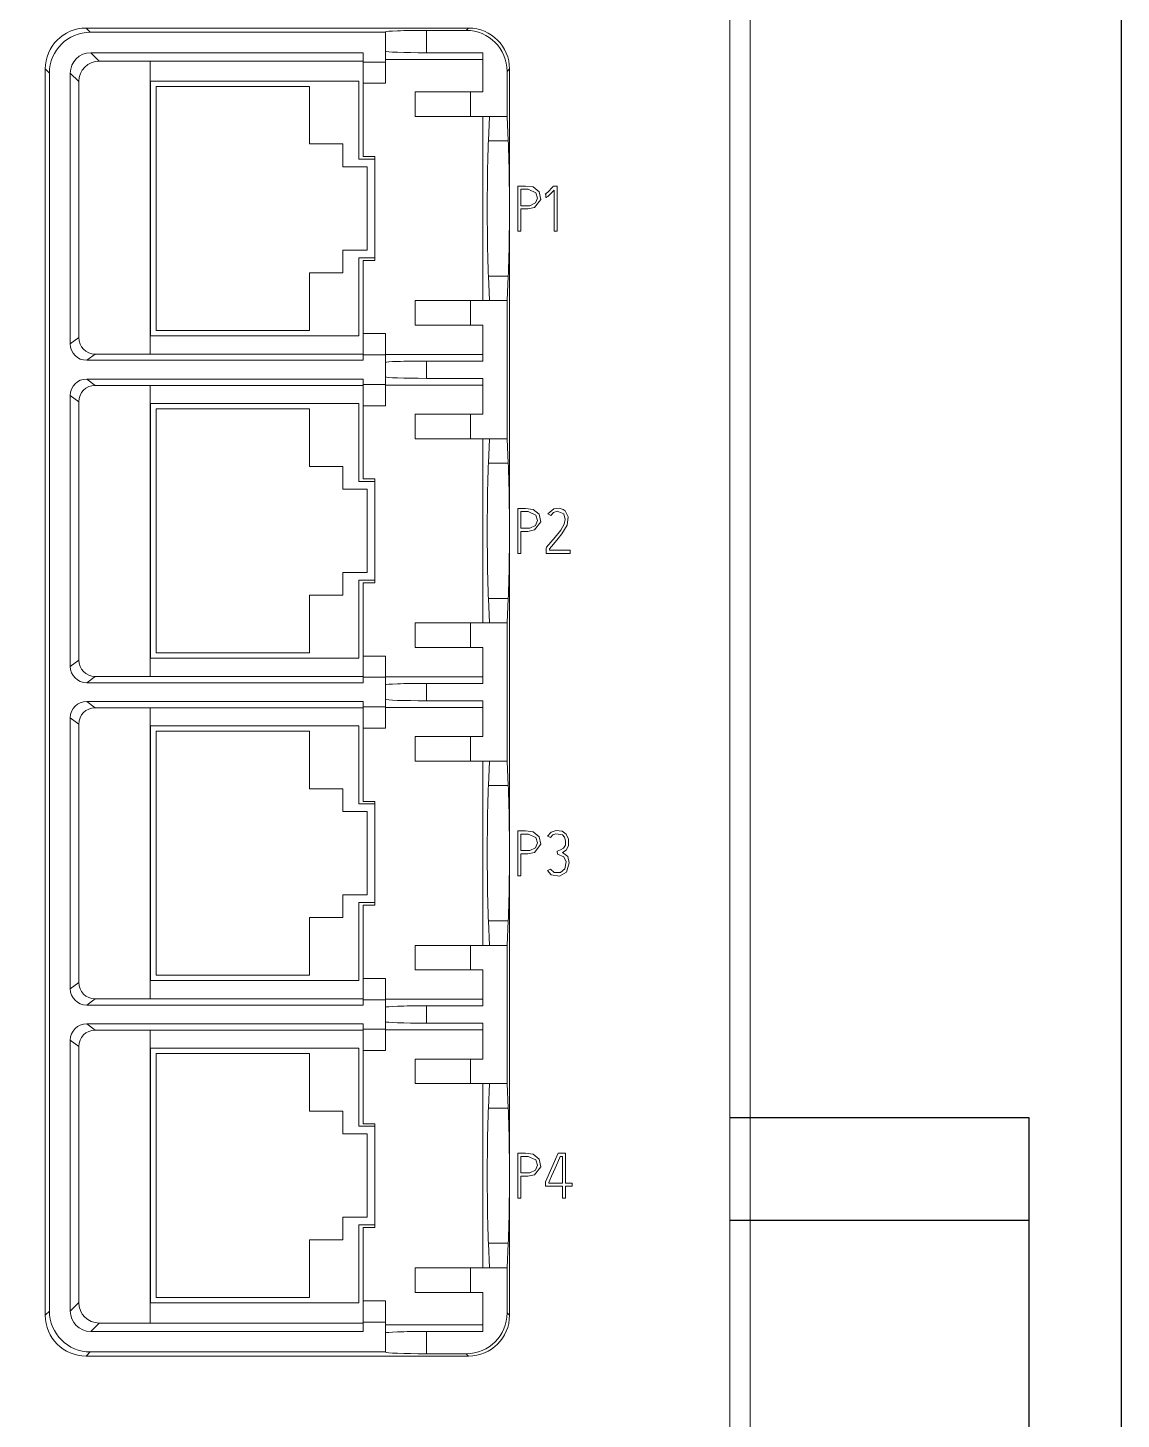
# Model space of a CAD drawing. Header units: millimetres. Extents: x 42151 to 59780, y 37376 to 44547.
# Drawn here: x 48418.1 to 48471.5, y 43512.5 to 43580.5 of the extents above; entities that cross this region are included whole.
import ezdxf

# ---------------------------------------------------------------- set-up
doc = ezdxf.new("R2010")
doc.units = ezdxf.units.MM
doc.set_wipeout_variables(frame=1)
doc.layers.add('000-PI-Oprema', color=30, linetype='Continuous', lineweight=5)
doc.layers.add('002-PI-Kabelska kanalica', color=150, linetype='Continuous')
doc.layers.add('004-PI-DIN Šina', color=3, linetype='Continuous')

# ---------------------------------------------------------------- blocks, each defined once
blk = doc.blocks.new('*U136')
at = {"layer": '002-PI-Kabelska kanalica'}
blk.add_line((60, -100), (60, 1630), dxfattribs=at)
blk = doc.blocks.new('*U134')
at = {"layer": '004-PI-DIN Šina'}
blk.add_lwpolyline([(610, -17.5), (610, 17.5), (0, 17.5), (0, -17.5)], close=True, dxfattribs=at)
blk.add_lwpolyline([(0, 12.5), (610, 12.5)], dxfattribs=at)
blk = doc.blocks.new('6GK5206-2BS00-2AC2')
at = {"layer": '000-PI-Oprema'}
blk.add_line((30.002958, 72.5), (30.002958, -72.5), dxfattribs=at)
blk.add_wipeout([(-29.591861, 72.631131), (-9.303593, 72.631131), (-9.146516, 72.646227), (-8.983075, 72.649161), (-8.90759, 72.631131), (-8.899498, 72.5), (29.002958, 72.5), (29.002958, -72.5), (-28.997042, -72.5), (-28.997042, 1.482354), (-29.379178, 1.619586), (-29.597041, 2.081522), (-29.59186, 72.631132)]).dxf.layer = '000-PI-Oprema'
for p, q in [((29.002958, -72.5), (29.002958, 72.5)), ((-2.440514, 67.207731), (16.240453, 67.207731)), ((-2.440514, 67.207731), (-2.237973, 67.005191)), ((-2.237973, 67.005191), (12.187474, 67.005191)), ((12.187474, 67.022758), (12.187474, 67.005191)), ((12.187474, 67.005191), (12.187474, 65.546622)), ((14.187426, 67.092597), (14.187426, 66.003818)), ((16.12532, 67.092597), (14.187426, 67.092597)), ((16.12532, 67.092597), (16.240453, 67.207731)), ((-2.21618, 66.004421), (-1.80401, 65.592251)), ((11.094358, 66.004421), (-2.21618, 66.004421)), ((11.094358, 65.546622), (11.094358, 66.004316)), ((14.187426, 66.003818), (16.939754, 66.003818)), ((16.939754, 66.003818), (16.939754, 64.093622)), ((0.679479, 65.592251), (-1.80401, 65.592251)), ((0.679479, 65.592251), (0.679479, 51.284849)), ((11.094358, 65.592251), (0.679479, 65.592251)), ((11.094358, 65.546622), (11.094358, 64.507667)), ((12.187474, 65.546622), (11.094358, 65.546622)), ((16.939754, 65.679055), (12.187474, 65.679055)), ((12.187474, 65.546622), (12.187474, 64.507667)), ((-4.439295, 4.328285), (-4.439295, 65.20895)), ((-4.236755, 65.006409), (-4.439295, 65.20895)), ((-4.236755, 4.530825), (-4.236755, 65.006409)), ((-2.803401, 64.59286), (-3.215571, 65.00503)), ((-3.215571, 65.00503), (-3.215571, 51.775319)), ((-2.803401, 64.59286), (-2.803401, 52.084392)), ((0.709479, 64.618386), (10.885479, 64.618386)), ((0.709479, 64.618386), (0.709479, 52.172386)), ((10.885479, 64.618386), (10.885479, 60.808386)), ((18.239235, 65.20895), (18.124101, 65.093816)), ((18.124101, 62.893622), (18.124101, 65.093816)), ((18.239235, 65.20895), (18.239235, 4.328285)), ((0.979479, 52.439086), (0.979479, 64.351686)), ((8.472479, 64.351686), (0.979479, 64.351686)), ((8.472479, 64.351686), (8.472479, 61.544986)), ((11.094358, 60.929055), (11.094358, 64.507667)), ((11.094358, 64.507667), (12.187474, 64.507667)), ((13.630313, 64.093622), (16.330313, 64.093622)), ((13.630313, 62.893622), (13.630313, 64.093622)), ((16.939754, 64.093622), (16.330313, 64.093622)), ((16.330313, 62.893622), (16.330313, 64.093622)), ((16.330313, 62.893622), (13.630313, 62.893622)), ((16.330313, 62.893622), (17.264517, 62.893622)), ((16.939754, 53.893622), (16.939754, 62.893622)), ((17.210097, 61.697828), (17.264517, 62.893622)), ((17.264517, 62.893622), (18.124101, 62.893622)), ((18.124101, 62.893622), (18.178521, 61.697828)), ((8.472479, 61.544986), (10.098079, 61.544986)), ((10.098079, 61.544986), (10.098079, 60.427386)), ((17.210097, 61.697828), (18.178521, 61.697828)), ((10.885479, 60.808386), (11.665737, 60.808386)), ((11.665746, 60.929055), (11.094358, 60.929055)), ((11.665746, 55.858188), (11.665746, 60.929055)), ((10.098079, 60.427386), (11.291879, 60.427386)), ((11.291879, 60.427386), (11.291879, 56.363386)), ((18.639101, 59.491122), (18.639101, 57.291122)), ((18.794648, 59.335575), (19.145521, 59.335575)), ((18.794648, 58.527001), (18.794648, 59.335575)), ((20.375144, 59.479053), (20.353689, 59.45447)), ((20.567342, 59.479053), (20.375144, 59.479053)), ((20.414924, 59.289984), (20.414924, 57.287993)), ((20.567342, 57.287993), (20.567342, 59.479053)), ((19.987618, 59.08527), (20.005944, 59.091528)), ((20.005944, 59.091528), (20.01533, 58.935981)), ((18.794648, 57.291122), (18.794648, 58.371455)), ((18.639101, 57.291122), (18.794648, 57.291122)), ((20.414924, 57.287993), (20.567342, 57.287993)), ((11.291879, 56.363386), (10.098079, 56.363386)), ((10.098079, 56.363386), (10.098079, 55.245786)), ((10.885479, 55.982386), (11.665737, 55.982386)), ((10.885479, 55.982386), (10.885479, 52.172386)), ((11.094358, 52.279576), (11.094358, 55.858188)), ((11.094358, 55.858188), (11.665746, 55.858188)), ((10.098079, 55.245786), (8.472479, 55.245786)), ((8.472479, 55.245786), (8.472479, 52.439086)), ((17.210097, 55.089415), (18.178521, 55.089415)), ((17.210097, 55.089415), (17.264517, 53.893622)), ((18.124101, 53.893622), (18.178521, 55.089415)), ((13.630313, 53.893622), (16.330313, 53.893622)), ((13.630313, 52.693622), (13.630313, 53.893622)), ((17.264517, 53.893622), (16.330313, 53.893622)), ((16.330313, 52.693622), (16.330313, 53.893622)), ((17.264517, 53.893622), (18.124101, 53.893622)), ((18.124101, 47.143622), (18.124101, 53.893622)), ((8.472479, 52.439086), (0.979479, 52.439086)), ((16.330313, 52.693622), (13.630313, 52.693622)), ((16.330313, 52.693622), (16.939754, 52.693622)), ((16.939754, 52.693622), (16.939754, 50.942354)), ((-3.215571, 51.775319), (-2.803401, 52.084392)), ((10.885479, 52.172386), (0.709479, 52.172386)), ((11.094358, 52.279576), (11.094358, 51.240621)), ((12.187474, 52.279576), (11.094358, 52.279576)), ((12.187474, 52.279576), (12.187474, 51.240621)), ((-2.003645, 51.284849), (-2.415815, 50.975776)), ((-2.003645, 51.284849), (0.679479, 51.284849)), ((0.679479, 51.284849), (11.094358, 51.284849)), ((11.094358, 51.240621), (12.187474, 51.240621)), ((11.094358, 50.975855), (11.094358, 51.240621)), ((12.187474, 51.267117), (16.939754, 51.267117)), ((12.187474, 51.240621), (12.187474, 49.796622)), ((-2.415815, 50.975776), (11.094358, 50.975776)), ((14.187426, 50.942354), (14.187426, 50.094881)), ((16.939754, 50.942354), (14.187426, 50.942354)), ((-2.415815, 50.061458), (-2.003645, 49.752386)), ((11.094358, 50.061458), (-2.415815, 50.061458)), ((0.679479, 49.752386), (-2.003645, 49.752386)), ((0.679479, 49.752386), (0.679479, 35.534849)), ((11.094358, 49.752386), (0.679479, 49.752386)), ((11.094358, 49.796622), (11.094358, 50.06138)), ((11.094358, 49.796622), (11.094358, 48.757667)), ((12.187474, 49.796622), (11.094358, 49.796622)), ((12.187474, 49.796622), (12.187474, 48.757667)), ((16.939754, 49.770118), (12.187474, 49.770118)), ((14.187426, 50.094881), (16.939754, 50.094881)), ((16.939754, 50.094881), (16.939754, 48.343622)), ((-2.803401, 48.952843), (-3.215571, 49.261915)), ((-3.215571, 49.261915), (-3.215571, 36.025319)), ((-2.803401, 48.952843), (-2.803401, 36.334392)), ((0.709479, 48.870386), (0.709479, 36.424386)), ((0.709479, 48.870386), (10.885479, 48.870386)), ((0.979479, 36.691086), (0.979479, 48.603686)), ((8.472479, 48.603686), (0.979479, 48.603686)), ((8.472479, 48.603686), (8.472479, 45.796986)), ((10.885479, 48.870386), (10.885479, 45.060386)), ((11.094358, 45.179055), (11.094358, 48.757667)), ((11.094358, 48.757667), (12.187474, 48.757667)), ((13.630313, 48.343622), (16.330313, 48.343622)), ((13.630313, 47.143622), (13.630313, 48.343622)), ((16.939754, 48.343622), (16.330313, 48.343622)), ((16.330313, 48.343622), (16.330313, 47.143622)), ((16.330313, 47.143622), (13.630313, 47.143622)), ((16.330313, 47.143622), (17.264517, 47.143622)), ((16.939754, 38.143622), (16.939754, 47.143622)), ((17.210097, 45.947828), (17.264517, 47.143622)), ((17.264517, 47.143622), (18.124101, 47.143622)), ((18.124101, 47.143622), (18.178521, 45.947828)), ((8.472479, 45.796986), (10.098079, 45.796986)), ((10.098079, 45.796986), (10.098079, 44.679386)), ((17.210097, 45.947828), (18.178521, 45.947828)), ((10.885479, 45.060386), (11.665737, 45.060386)), ((11.665746, 45.179055), (11.094358, 45.179055)), ((11.665746, 40.108188), (11.665746, 45.179055)), ((10.098079, 44.679386), (11.291879, 44.679386)), ((11.291879, 44.679386), (11.291879, 40.615386)), ((18.639101, 43.741122), (18.639101, 41.541122)), ((18.794648, 42.777001), (18.794648, 43.585575)), ((18.794648, 43.585575), (19.145521, 43.585575)), ((20.115899, 43.469362), (20.25312, 43.399187)), ((18.794648, 41.541122), (18.794648, 42.621455)), ((18.639101, 41.541122), (18.794648, 41.541122)), ((20.051535, 41.843275), (20.033209, 41.82182)), ((20.033209, 41.82182), (20.033209, 41.541122)), ((20.033209, 41.541122), (21.205172, 41.541122)), ((20.186074, 41.693539), (20.186074, 41.766843)), ((21.205172, 41.693539), (20.186074, 41.693539)), ((21.205172, 41.541122), (21.205172, 41.693539)), ((11.291879, 40.615386), (10.098079, 40.615386)), ((10.098079, 40.615386), (10.098079, 39.497786)), ((10.885479, 40.234386), (11.665737, 40.234386)), ((10.885479, 40.234386), (10.885479, 36.424386)), ((11.094358, 36.529576), (11.094358, 40.108188)), ((11.094358, 40.108188), (11.665746, 40.108188)), ((10.098079, 39.497786), (8.472479, 39.497786)), ((8.472479, 39.497786), (8.472479, 36.691086)), ((17.210097, 39.339415), (18.178521, 39.339415)), ((17.210097, 39.339415), (17.264517, 38.143622)), ((18.124101, 38.143622), (18.178521, 39.339415)), ((13.630313, 38.143622), (16.330313, 38.143622)), ((13.630313, 36.943622), (13.630313, 38.143622)), ((17.264517, 38.143622), (16.330313, 38.143622)), ((16.330313, 38.143622), (16.330313, 36.943622)), ((17.264517, 38.143622), (18.124101, 38.143622)), ((18.124101, 31.393622), (18.124101, 38.143622)), ((16.330313, 36.943622), (13.630313, 36.943622)), ((16.330313, 36.943622), (16.939754, 36.943622)), ((16.939754, 36.943622), (16.939754, 35.192354)), ((-3.215571, 36.025319), (-2.803401, 36.334392)), ((10.885479, 36.424386), (0.709479, 36.424386)), ((8.472479, 36.691086), (0.979479, 36.691086)), ((11.094358, 36.529576), (11.094358, 35.490621)), ((12.187474, 36.529576), (11.094358, 36.529576)), ((12.187474, 36.529576), (12.187474, 35.490621)), ((-2.003645, 35.534849), (-2.415815, 35.225776)), ((-2.003645, 35.534849), (0.679479, 35.534849)), ((0.679479, 35.534849), (11.094358, 35.534849)), ((11.094358, 35.490621), (12.187474, 35.490621)), ((11.094358, 35.225855), (11.094358, 35.490621)), ((12.187474, 35.517117), (16.939754, 35.517117)), ((12.187474, 35.490621), (12.187474, 34.046622)), ((-2.415815, 35.225776), (11.094358, 35.225776)), ((16.939754, 35.192354), (14.187426, 35.192354)), ((14.187426, 35.192354), (14.187426, 34.344881)), ((-2.415815, 34.311458), (-2.003645, 34.002386)), ((11.094358, 34.311458), (-2.415815, 34.311458)), ((0.679479, 34.002386), (-2.003645, 34.002386)), ((0.679479, 34.002386), (0.679479, 19.784849)), ((11.094358, 34.002386), (0.679479, 34.002386)), ((11.094358, 34.046622), (11.094358, 34.311379)), ((11.094358, 34.046622), (11.094358, 33.007667)), ((12.187474, 34.046622), (11.094358, 34.046622)), ((12.187474, 34.046622), (12.187474, 33.007667)), ((16.939754, 34.020118), (12.187474, 34.020118)), ((14.187426, 34.344881), (16.939754, 34.344881)), ((16.939754, 34.344881), (16.939754, 32.593622)), ((-2.803401, 33.202843), (-3.215571, 33.511915)), ((-3.215571, 33.511915), (-3.215571, 20.275319)), ((-2.803401, 33.202843), (-2.803401, 20.584392)), ((0.709479, 33.122386), (0.709479, 20.676386)), ((0.709479, 33.122386), (10.885479, 33.122386)), ((0.979479, 20.943086), (0.979479, 32.855686)), ((8.472479, 32.855686), (0.979479, 32.855686)), ((8.472479, 32.855686), (8.472479, 30.048986)), ((10.885479, 33.122386), (10.885479, 29.312386)), ((11.094358, 29.429055), (11.094358, 33.007667)), ((11.094358, 33.007667), (12.187474, 33.007667)), ((13.630313, 32.593622), (16.330313, 32.593622)), ((13.630313, 31.393622), (13.630313, 32.593622)), ((16.939754, 32.593622), (16.330313, 32.593622)), ((16.330313, 32.593622), (16.330313, 31.393622)), ((16.330313, 31.393622), (13.630313, 31.393622)), ((16.330313, 31.393622), (17.264517, 31.393622)), ((16.939754, 22.393622), (16.939754, 31.393622)), ((17.210097, 30.197828), (17.264517, 31.393622)), ((17.264517, 31.393622), (18.124101, 31.393622)), ((18.124101, 31.393622), (18.178521, 30.197828)), ((8.472479, 30.048986), (10.098079, 30.048986)), ((10.098079, 30.048986), (10.098079, 28.931386)), ((17.210097, 30.197828), (18.178521, 30.197828)), ((10.885479, 29.312386), (11.665737, 29.312386)), ((11.665746, 29.429055), (11.094358, 29.429055)), ((11.665746, 24.358188), (11.665746, 29.429055)), ((10.098079, 28.931386), (11.291879, 28.931386)), ((11.291879, 28.931386), (11.291879, 24.867386)), ((18.639101, 27.991122), (18.639101, 25.791122)), ((18.794648, 27.835575), (19.145521, 27.835575)), ((18.794648, 27.027001), (18.794648, 27.835575)), ((20.100702, 27.735006), (20.241052, 27.664831)), ((18.794648, 25.791122), (18.794648, 26.871455)), ((20.567789, 27.002418), (20.576728, 26.85)), ((20.241052, 26.117412), (20.100702, 26.053495)), ((18.639101, 25.791122), (18.794648, 25.791122)), ((11.291879, 24.867386), (10.098079, 24.867386)), ((10.098079, 24.867386), (10.098079, 23.749786)), ((10.885479, 24.486386), (11.665737, 24.486386)), ((10.885479, 24.486386), (10.885479, 20.676386)), ((11.094358, 20.779576), (11.094358, 24.358188)), ((11.094358, 24.358188), (11.665746, 24.358188)), ((10.098079, 23.749786), (8.472479, 23.749786)), ((8.472479, 23.749786), (8.472479, 20.943086)), ((17.210097, 23.589415), (18.178521, 23.589415)), ((17.210097, 23.589415), (17.264517, 22.393622)), ((18.124101, 22.393622), (18.178521, 23.589415)), ((13.630313, 22.393622), (16.330313, 22.393622)), ((13.630313, 21.193622), (13.630313, 22.393622)), ((17.264517, 22.393622), (16.330313, 22.393622)), ((16.330313, 22.393622), (16.330313, 21.193622)), ((17.264517, 22.393622), (18.124101, 22.393622)), ((18.124101, 15.643613), (18.124101, 22.393622)), ((16.330313, 21.193622), (13.630313, 21.193622)), ((16.330313, 21.193622), (16.939754, 21.193622)), ((16.939754, 21.193622), (16.939754, 19.442354)), ((-3.215571, 20.275319), (-2.803401, 20.584392)), ((10.885479, 20.676386), (0.709479, 20.676386)), ((8.472479, 20.943086), (0.979479, 20.943086)), ((11.094358, 20.779576), (11.094358, 19.740621)), ((12.187474, 20.779576), (11.094358, 20.779576)), ((12.187474, 20.779576), (12.187474, 19.740621)), ((-2.003645, 19.784849), (-2.415815, 19.475776)), ((-2.003645, 19.784849), (0.679479, 19.784849)), ((0.679479, 19.784849), (11.094358, 19.784849)), ((11.094358, 19.740621), (12.187474, 19.740621)), ((11.094358, 19.475855), (11.094358, 19.740621)), ((12.187474, 19.767117), (16.939754, 19.767117)), ((12.187474, 19.740621), (12.187474, 18.296622)), ((-2.415815, 19.475776), (11.094358, 19.475776)), ((14.187426, 19.442354), (14.187426, 18.594881)), ((16.939754, 19.442354), (14.187426, 19.442354)), ((-2.415815, 18.561458), (-2.003645, 18.252386)), ((11.094358, 18.561458), (-2.415815, 18.561458)), ((11.094358, 18.296622), (11.094358, 18.561379)), ((14.187426, 18.594881), (16.939754, 18.594881)), ((16.939754, 18.594881), (16.939754, 16.843613)), ((-2.803401, 17.452843), (-3.215571, 17.761915)), ((-3.215571, 17.761915), (-3.215571, 4.532205)), ((0.679479, 18.252386), (-2.003645, 18.252386)), ((0.679479, 18.252386), (0.679479, 3.944988)), ((11.094358, 18.252386), (0.679479, 18.252386)), ((11.094358, 18.296622), (11.094358, 17.257658)), ((12.187474, 18.296622), (11.094358, 18.296622)), ((12.187474, 18.296622), (12.187474, 17.257658)), ((16.939754, 18.270118), (12.187474, 18.270118)), ((-2.803401, 17.452843), (-2.803401, 4.944374)), ((0.709479, 17.374386), (0.709479, 4.928386)), ((0.709479, 17.374386), (10.885479, 17.374386)), ((0.979479, 5.195086), (0.979479, 17.107686)), ((8.472479, 17.107686), (0.979479, 17.107686)), ((8.472479, 17.107686), (8.472479, 14.300986)), ((10.885479, 17.374386), (10.885479, 13.564386)), ((11.094358, 13.679055), (11.094358, 17.257658)), ((11.094358, 17.257658), (12.187474, 17.257658)), ((13.630313, 16.843613), (16.330313, 16.843613)), ((13.630313, 15.643613), (13.630313, 16.843613)), ((16.939754, 16.843613), (16.330313, 16.843613)), ((16.330313, 16.843613), (16.330313, 15.643613)), ((16.330313, 15.643613), (13.630313, 15.643613)), ((16.330313, 15.643613), (17.264517, 15.643613)), ((16.939754, 6.643613), (16.939754, 15.643613)), ((17.210097, 14.447819), (17.264517, 15.643613)), ((17.264517, 15.643613), (18.124101, 15.643613)), ((18.124101, 15.643613), (18.178521, 14.447819)), ((8.472479, 14.300986), (10.098079, 14.300986)), ((10.098079, 14.300986), (10.098079, 13.183386)), ((17.210097, 14.447819), (18.178521, 14.447819)), ((11.665746, 13.679055), (11.094358, 13.679055)), ((11.665746, 8.608188), (11.665746, 13.679055)), ((10.098079, 13.183386), (11.291879, 13.183386)), ((10.885479, 13.564386), (11.665737, 13.564386)), ((11.291879, 13.183386), (11.291879, 9.119386)), ((18.639101, 12.241122), (18.639101, 10.041122)), ((20.616509, 12.241122), (20.000133, 10.849695)), ((20.979451, 12.241122), (20.616509, 12.241122)), ((20.979451, 10.776392), (20.979451, 12.241122)), ((18.794648, 11.277001), (18.794648, 12.085575)), ((18.794648, 12.085575), (19.145521, 12.085575)), ((20.717078, 12.088704), (20.823904, 12.088704)), ((20.823904, 12.088704), (20.823904, 10.776392)), ((18.794648, 10.041122), (18.794648, 11.121455)), ((20.000133, 10.849695), (20.000133, 10.623974)), ((20.000133, 10.623974), (20.823904, 10.623974)), ((20.152551, 10.776392), (20.152551, 10.816172)), ((20.823904, 10.776392), (20.152551, 10.776392)), ((20.823904, 10.623974), (20.823904, 10.041122)), ((21.303059, 10.776392), (20.979451, 10.776392)), ((20.979451, 10.041122), (20.979451, 10.623974)), ((20.979451, 10.623974), (21.303059, 10.623974)), ((21.303059, 10.623974), (21.303059, 10.776392)), ((18.639101, 10.041122), (18.794648, 10.041122)), ((20.823904, 10.041122), (20.979451, 10.041122)), ((11.291879, 9.119386), (10.098079, 9.119386)), ((10.098079, 9.119386), (10.098079, 8.001786)), ((10.885479, 8.738386), (11.665737, 8.738386)), ((10.885479, 8.738386), (10.885479, 4.928386)), ((11.094358, 5.029567), (11.094358, 8.608188)), ((11.094358, 8.608188), (11.665746, 8.608188)), ((10.098079, 8.001786), (8.472479, 8.001786)), ((8.472479, 8.001786), (8.472479, 5.195086)), ((17.210097, 7.839407), (18.178521, 7.839407)), ((17.210097, 7.839407), (17.264517, 6.643613)), ((18.124101, 6.643613), (18.178521, 7.839407)), ((13.630313, 6.643613), (16.330313, 6.643613)), ((13.630313, 5.443613), (13.630313, 6.643613)), ((17.264517, 6.643613), (16.330313, 6.643613)), ((16.330313, 6.643613), (16.330313, 5.443613)), ((17.264517, 6.643613), (18.124101, 6.643613)), ((18.124101, 4.443419), (18.124101, 6.643613)), ((16.330313, 5.443613), (13.630313, 5.443613)), ((16.330313, 5.443613), (16.939754, 5.443613)), ((16.939754, 5.443613), (16.939754, 3.533416)), ((-3.215571, 4.532205), (-2.803401, 4.944374)), ((10.885479, 4.928386), (0.709479, 4.928386)), ((8.472479, 5.195086), (0.979479, 5.195086)), ((11.094358, 5.029567), (11.094358, 3.990621)), ((12.187474, 5.029567), (11.094358, 5.029567)), ((12.187474, 5.029567), (12.187474, 3.990621)), ((-4.439295, 4.328285), (-4.236755, 4.530825)), ((18.124101, 4.443419), (18.239235, 4.328285)), ((-1.80401, 3.944984), (-2.21618, 3.532814)), ((-2.21618, 3.532814), (11.094358, 3.532814)), ((-1.80401, 3.944984), (0.679479, 3.944984)), ((0.679479, 3.944992), (11.094358, 3.944992)), ((11.094358, 3.990621), (12.187474, 3.990621)), ((11.094358, 3.532918), (11.094358, 3.990621)), ((12.187474, 3.990621), (12.187474, 2.532044)), ((12.187474, 3.858179), (16.939754, 3.858179)), ((16.939754, 3.533416), (14.187426, 3.533416)), ((14.187426, 3.533416), (14.187426, 2.444637)), ((-2.237973, 2.532044), (-2.440514, 2.329503)), ((16.240453, 2.329503), (-2.440514, 2.329503)), ((12.187474, 2.532044), (-2.237973, 2.532044)), ((12.187474, 2.532044), (12.187474, 2.514477)), ((14.187426, 2.444637), (16.12532, 2.444637)), ((16.240453, 2.329503), (16.12532, 2.444637))]:
    blk.add_line(p, q, dxfattribs=at)
for points in [[(18.794648, 58.371455), (19.135509, 58.371475), (19.467134, 58.439056), (19.762233, 58.833759), (19.690849, 59.204486), (19.401109, 59.446384), (19.02257, 59.490877), (18.639101, 59.491122)], [(19.145521, 59.335575), (19.532539, 59.159978), (19.612655, 58.905295), (19.513907, 58.663426), (19.225702, 58.531005), (18.794648, 58.527001)], [(20.353689, 59.45447), (20.10772, 59.19122), (19.987618, 59.08527)], [(20.047066, 58.941792), (20.111609, 58.984917), (20.194897, 59.061153), (20.414924, 59.289984)], [(20.01533, 58.935981), (20.032055, 58.937915), (20.047066, 58.941792)], [(18.794648, 42.621455), (19.135509, 42.621475), (19.467134, 42.689056), (19.762233, 43.083759), (19.690849, 43.454486), (19.401109, 43.696384), (19.02257, 43.740877), (18.639101, 43.741122)], [(19.145521, 43.585575), (19.532539, 43.409978), (19.612655, 43.155295), (19.513907, 42.913426), (19.225702, 42.781005), (18.794648, 42.777001)], [(20.868155, 43.689273), (20.658405, 43.749798), (20.399554, 43.725967), (20.115899, 43.469362)], [(20.25312, 43.399187), (20.382946, 43.547233), (20.571218, 43.600643), (20.89095, 43.469362)], [(20.957996, 43.626697), (20.911391, 43.663745), (20.868155, 43.689273)], [(21.061694, 42.92629), (21.10601, 43.328371), (20.957996, 43.626697)], [(20.915087, 42.978139), (20.743798, 42.680766), (20.476353, 42.339231), (20.051535, 41.843275)], [(20.186074, 41.766843), (20.381779, 41.997564), (20.611579, 42.26965), (20.797309, 42.499324), (21.061694, 42.92629)], [(20.89095, 43.469362), (20.957446, 43.194984), (20.915087, 42.978139)], [(18.794648, 26.871455), (19.135509, 26.871475), (19.467134, 26.939056), (19.762233, 27.333759), (19.690849, 27.704486), (19.401109, 27.946384), (19.02257, 27.990877), (18.639101, 27.991122)], [(20.830162, 26.932243), (21.007969, 27.048115), (21.128811, 27.255279), (21.123359, 27.579828), (21.012532, 27.830183), (20.806988, 27.975337), (20.519687, 28.006578), (20.26725, 27.926201), (20.100702, 27.735006)], [(19.145521, 27.835575), (19.532539, 27.659978), (19.612655, 27.405295), (19.513907, 27.163426), (19.225702, 27.031005), (18.794648, 27.027001)], [(20.241052, 27.664831), (20.359363, 27.799546), (20.494485, 27.849431)], [(20.494485, 27.849431), (20.831583, 27.789908), (20.929324, 27.673453), (20.979004, 27.499032), (20.974487, 27.285126), (20.884143, 27.140793), (20.737275, 27.056016), (20.567789, 27.002418)], [(20.100702, 26.053495), (20.276202, 25.843555), (20.674189, 25.783327), (21.026392, 25.978304), (21.158973, 26.42134), (21.082352, 26.73818), (20.830162, 26.932243)], [(20.576728, 26.85), (20.89115, 26.721993), (21.004034, 26.468732)], [(21.004034, 26.468732), (20.936582, 26.12791), (20.736531, 25.956633), (20.425036, 25.947871), (20.241052, 26.117412)], [(18.794648, 11.121455), (19.135509, 11.121475), (19.467134, 11.189056), (19.762233, 11.583759), (19.690849, 11.954486), (19.401109, 12.196384), (19.02257, 12.240877), (18.639101, 12.241122)], [(19.145521, 12.085575), (19.532539, 11.909978), (19.612655, 11.655295), (19.513907, 11.413426), (19.225702, 11.281005), (18.794648, 11.277001)], [(20.152551, 10.816172), (20.201582, 10.923043), (20.289045, 11.118823), (20.38083, 11.325551), (20.465661, 11.517144), (20.593192, 11.806312), (20.717078, 12.088704)]]:
    blk.add_lwpolyline(points, dxfattribs=at)
for centre, major_axis, ratio, start_param, end_param in [((-2.438076, 65.206512), (-1.415937, 1.415937), 0.998783, 5.498396131, 7.067974483), ((-2.235536, 65.003972), (-1.415937, 1.415937), 0.998783, 5.498396131, 7.067974483), ((14.187426, 67.022758), (1.999951, 0), 0.034921, 1.570796327, 3.141592654), ((16.122882, 65.091378), (1.415937, 1.415937), 0.998783, 5.498396131, 7.067974483), ((16.238016, 65.206512), (1.415937, 1.415937), 0.998783, 5.498396131, 7.067974483), ((-2.214962, 65.003811), (-0.707969, 0.707969), 0.998783, 5.498396131, 7.067974483), ((14.187426, 66.073658), (1.999951, 0), 0.034921, 3.141592654, 4.71238898), ((-1.802792, 64.591641), (-0.707969, 0.707969), 0.998783, 5.498396131, 7.067974483), ((17.298635, 58.393622), (0, 4.164861), 0.034921, 0.654498469, 2.487094184), ((18.089983, 58.393622), (0, 4.164861), 0.034921, 3.796091123, 5.628686838), ((-2.415083, 51.77605), (-0.64065, -0.480402), 0.999049, 5.640226247, 7.210109012), ((-2.002914, 52.085123), (-0.64065, -0.480402), 0.999049, 5.640226247, 7.210109012), ((14.187426, 50.872514), (1.999951, 0), 0.034921, 1.570796327, 3.141592654), ((-2.415083, 49.261184), (-0.64065, 0.480402), 0.999049, 5.356261603, 6.926144367), ((-2.002914, 48.952112), (-0.64065, 0.480402), 0.999049, 5.356261603, 6.926144367), ((14.187426, 50.164721), (1.999951, 0), 0.034921, 3.141592654, 4.71238898), ((17.298635, 42.643622), (0, 4.164861), 0.034921, 0.654498469, 2.487094184), ((18.089983, 42.643622), (0, 4.164861), 0.034921, 3.796091123, 5.628686838), ((-2.415083, 36.02605), (-0.64065, -0.480402), 0.999049, 5.640226247, 7.210109012), ((-2.002914, 36.335123), (-0.64065, -0.480402), 0.999049, 5.640226247, 7.210109012), ((14.187426, 35.122514), (1.999951, 0), 0.034921, 1.570796327, 3.141592654), ((-2.415083, 33.511184), (-0.64065, 0.480402), 0.999049, 5.356261603, 6.926144367), ((-2.002914, 33.202112), (-0.64065, 0.480402), 0.999049, 5.356261603, 6.926144367), ((14.187426, 34.414721), (1.999951, 0), 0.034921, 3.141592654, 4.71238898), ((17.298635, 26.893622), (0, 4.164861), 0.034921, 0.654498469, 2.487094184), ((18.089983, 26.893622), (0, 4.164861), 0.034921, 3.796091123, 5.628686838), ((-2.002914, 20.585123), (-0.64065, -0.480402), 0.999049, 5.640226247, 7.210109012), ((-2.415083, 20.27605), (-0.64065, -0.480402), 0.999049, 5.640226247, 7.210109012), ((14.187426, 19.372514), (1.999951, 0), 0.034921, 1.570796327, 3.141592654), ((-2.415083, 17.761184), (-0.64065, 0.480402), 0.999049, 5.356261603, 6.926144367), ((14.187426, 18.664721), (1.999951, 0), 0.034921, 3.141592654, 4.71238898), ((-2.002914, 17.452112), (-0.64065, 0.480402), 0.999049, 5.356261603, 6.926144367), ((17.298635, 11.143613), (0, 4.164861), 0.034921, 0.654498469, 2.487094184), ((18.089983, 11.143613), (0, 4.164861), 0.034921, 3.796091123, 5.628686838), ((-1.802792, 4.945593), (-0.707969, -0.707969), 0.998783, 5.498396131, 7.067974483), ((-2.438076, 4.330722), (-1.415937, -1.415937), 0.998783, 5.498396131, 7.067974483), ((-2.235536, 4.533263), (-1.415937, -1.415937), 0.998783, 5.498396131, 7.067974483), ((-2.214962, 4.533423), (-0.707969, -0.707969), 0.998783, 5.498396131, 7.067974483), ((16.122882, 4.445856), (1.415937, -1.415937), 0.998783, 5.498396131, 7.067974483), ((16.238016, 4.330722), (1.415937, -1.415937), 0.998783, 5.498396131, 7.067974483), ((14.187426, 3.463576), (1.999951, 0), 0.034921, 1.570796327, 3.141592654), ((14.187426, 2.514477), (1.999951, 0), 0.034921, 3.141592654, 4.71238898)]:
    blk.add_ellipse(centre, major_axis=major_axis, ratio=ratio, start_param=start_param, end_param=end_param, dxfattribs=at)

msp = doc.modelspace()

# ---------------------------------------------------------------- block references
at = {"rotation": 180}
msp.add_blockref('*U136', (48531.526, 43844.747), dxfattribs=at)
msp.add_blockref('*U134', (47857.026, 43509.747))

# ---------------------------------------------------------------- next in the draw order: block references
at = {"layer": '000-PI-Oprema', "ltscale": 0.25}
msp.add_blockref('6GK5206-2BS00-2AC2', (48423.407, 43513.27), dxfattribs=at)

doc.saveas('drawing.dxf')
